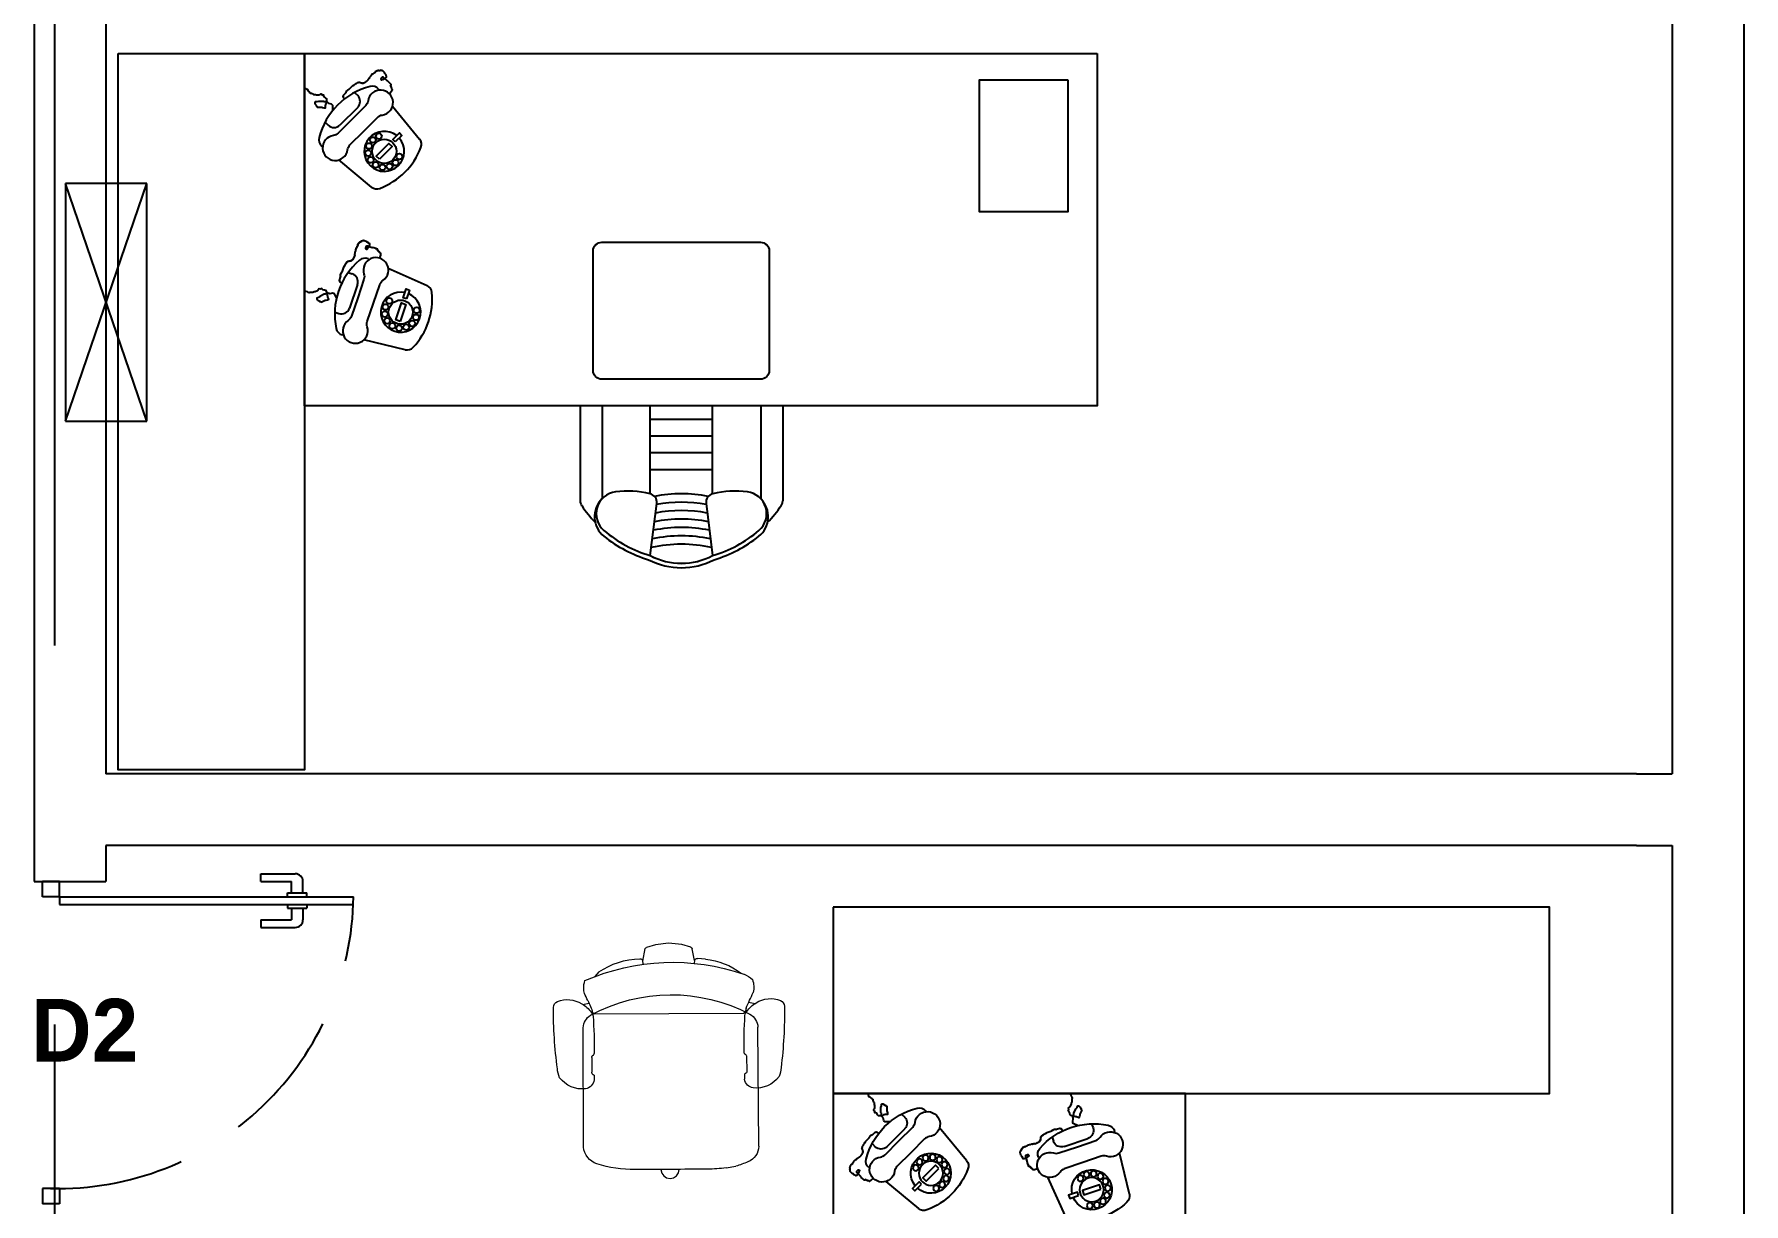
# Model space of a CAD drawing. Header units: inches. Extents: x 482566 to 494966, y -26460 to -22226.
# Drawn here: x 487793.5 to 488008.2, y -25133.8 to -24986.8 of the extents above; entities that cross this region are included whole.
import ezdxf

# ---------------------------------------------------------------- set-up
doc = ezdxf.new("R2010")
doc.units = ezdxf.units.IN
doc.header["$LTSCALE"] = 15
doc.header["$MEASUREMENT"] = 0
doc.linetypes.add('DASHED', pattern=[0.75, 0.5, -0.25])
doc.linetypes.add('TRATTEGGIATA2', pattern=[9.525, 6.35, -3.175])
doc.layers.add('A-furniture', color=50, linetype='Continuous', lineweight=9)
doc.layers.add('I-ANNO-TEXT', color=7, linetype='Continuous', lineweight=18)
for name, color, linetype in [('furniture', 4, 'Continuous'), ('GLAZING', 4, 'Continuous'), ('I-FURN', 4, 'Continuous'), ('I-WALL-IN', 3, 'Continuous'), ('SUI GAS LINE', 30, 'TRATTEGGIATA2')]:
    doc.layers.add(name, color=color, linetype=linetype)
doc.styles.add('MICRO', font='')
doc.styles.get('MICRO').set_extended_font_data('MicrogrammaSSi', bold=True)

# ---------------------------------------------------------------- blocks, each defined once
blk = doc.blocks.new('A$C6A0E07C9')
at = {"layer": 'A-furniture'}
for p, q in [((-0.2138, 0.2718), (0.1182, 0.2876)), ((-0.0121, 0.2424), (-0.025, 0.2422)), ((-0.0115, 0.2426), (-0.0121, 0.2424)), ((-0.0112, 0.2428), (-0.0115, 0.2426)), ((-0.0079, 0.2484), (-0.0112, 0.2428)), ((0.0377, 0.2515), (-0.0033, 0.2499)), ((0.0418, 0.2505), (0.045, 0.2473)), ((0.045, 0.2473), (0.0464, 0.2461)), ((0.0464, 0.2461), (0.0478, 0.2453)), ((0.0478, 0.2453), (0.0485, 0.2451)), ((0.1585, 0.2497), (0.1792, -0.1667)), ((-0.2691, 0.1773), (-0.2664, 0.2046)), ((0.3152, 0.1516), (0.3188, 0.1294)), ((0.3146, 0.1213), (0.3056, 0.1197)), ((0.3131, 0.1211), (0.3466, 0.116)), ((0.3514, 0.1128), (0.36, 0.0876)), ((0.36, 0.0876), (0.3659, 0.0513)), ((0.3659, 0.0513), (0.3636, 0.0146)), ((-0.2907, 0.0196), (-0.2893, 0.0294)), ((-0.2883, 0.01), (-0.2907, 0.0196)), ((-0.2893, 0.0294), (-0.2841, 0.0379)), ((-0.2824, 0.002), (-0.2883, 0.01)), ((-0.2841, 0.0379), (-0.2762, 0.0438)), ((-0.2739, -0.003), (-0.2824, 0.002)), ((-0.2762, 0.0438), (-0.2666, 0.0462)), ((0.3636, 0.0146), (0.3576, -0.0113)), ((-0.2641, -0.0045), (-0.2739, -0.003)), ((0.3108, -0.0224), (0.3218, -0.0234)), ((0.3197, -0.023), (0.3546, -0.0146)), ((0.3546, -0.0146), (0.3564, -0.0132)), ((0.3564, -0.0132), (0.3576, -0.0113)), ((0.0087, -0.176), (-0.0042, -0.1772)), ((0.0094, -0.1763), (0.0087, -0.176)), ((0.0097, -0.1764), (0.0094, -0.1763)), ((0.0135, -0.1816), (0.0097, -0.1764)), ((0.0591, -0.1802), (0.0183, -0.1827)), ((0.0631, -0.1788), (0.066, -0.1753)), ((0.066, -0.1753), (0.0673, -0.174)), ((0.0673, -0.174), (0.0686, -0.173)), ((0.0686, -0.173), (0.0692, -0.1728)), ((0.2962, -0.1472), (0.2839, -0.1595)), ((-0.1895, -0.2174), (0.1433, -0.1996))]:
    blk.add_line(p, q, dxfattribs=at)
for centre, radius, start, end in [((0.0274, 0.2777), 0.0792, 129.4999, 189.1152), ((0.0065, 0.2825), 0.0635, 94.0792, 117.5938), ((0.2241, -0.8917), 1.2574, 92.3594, 100.1757), ((0.1721, 0.3454), 0.0192, 28.1256, 89.2436), ((0.1209, 0.3234), 0.0749, 330.3794, 24.513), ((0.117, 0.2414), 0.0463, 34.0902, 88.4441), ((0.1077, 0.3263), 0.0879, 309.6726, 333.0223), ((0.5941, -0.0351), 0.8932, 162.1203, 164.4323), ((-0.21, 0.2233), 0.0487, 94.526, 161.0109), ((-0.0222, 0.2712), 0.0292, 192.0047, 264.4409), ((-0.0038, 0.2437), 0.00623, 84.8455, 131.3174), ((0.0374, 0.2414), 0.0101, 64.5281, 88.6391), ((0.0007, 1.5534), 1.3091, 272.0899, 276.676), ((0.1493, 0.274), 0.0211, 279.8693, 313.3434), ((-0.2488, 0.0248), 0.4712, 334.5973, 30.9732), ((0.1704, 0.2449), 0.0129, 130.1366, 158.0173), ((0.1866, 0.1808), 0.0779, 100.0525, 108.2672), ((-1.1254, 2.7931), 2.8487, 297.1157, 298.0695), ((-0.9196, -0.0126), 1.143, 14.0931, 15.0056), ((0.2336, 0.2226), 0.0597, 72.5282, 107.7011), ((0.1951, 0.2221), 0.0806, 25.5198, 45.5387), ((-0.3014, 0.0263), 0.6141, 339.6108, 22.0467), ((0.1276, 0.1249), 0.1894, 8.0925, 40.8276), ((0.1816, 0.1421), 0.4521, 175.5289, 182.0991), ((72.2191, 3.6268), 72.5738, 182.765274, 182.924882), ((0.31, 0.1288), 0.0088, 301.088, 3.1667), ((0.3467, 0.1108), 0.00513, 22.8184, 91.0076), ((0.1162, -0.0378), 0.2107, 328.6962, 1.8079), ((0.3177, -0.0315), 0.00903, 2.1237, 63.3709), ((0.0809, -0.0616), 0.3414, 182.481, 200.7553), ((-0.1856, -0.1603), 0.0572, 202.8821, 266.1169), ((0.0015, -0.2058), 0.0292, 101.2525, 173.6887), ((0.0171, -0.1766), 0.00623, 234.376, 280.848), ((0.0579, -0.1702), 0.0101, 277.0543, 301.1654), ((0.1515, -1.4793), 1.3091, 89.0174, 93.6036), ((0.138, -0.155), 0.0449, 276.7939, 330.1521), ((0.1724, -0.1915), 0.0211, 52.3501, 85.8241), ((0.197, -0.1553), 0.0211, 212.6602, 229.0352), ((0.1633, -0.2919), 0.1223, 63.0548, 80.6357), ((0.1362, -0.2476), 0.0879, 32.6712, 56.0209), ((-0.9196, -0.0126), 1.143, 350.6964, 351.6126), ((0.3239, 0.0551), 0.2601, 246.1539, 250.8174), ((0.249, -0.1528), 0.0392, 254.2998, 275.9911), ((0.2537, -0.1401), 0.0518, 269.3553, 293.3788), ((0.0516, -0.2073), 0.0792, 176.5782, 236.1936), ((0.1491, -0.2435), 0.0749, 341.1805, 35.314), ((0.0312, -0.2142), 0.0635, 248.0997, 271.6142), ((0.1312, 0.9758), 1.2574, 265.5178, 273.334), ((0.2022, -0.2604), 0.0192, 276.4498, 337.5679)]:
    blk.add_arc(centre, radius, start, end, dxfattribs=at)
blk = doc.blocks.new('glass doors- 900')
for p, q in [((387080.9, -15045.5), (387080.9, -14224.6)), ((387102.3, -15045.5), (387102.3, -14226.3)), ((387070.1, -14365.5), (387038, -14365.5)), ((387080.9, -14354.8), (387070.1, -14354.8)), ((387070.1, -14408.4), (387070.1, -14354.8)), ((387102.3, -14354.8), (387113, -14354.8)), ((387113, -14408.4), (387113, -14354.8)), ((387113, -14365.5), (387145.1, -14365.5)), ((387016.6, -14483.4), (387016.6, -14387)), ((387038, -14483.4), (387038, -14397.7)), ((387070.1, -14397.7), (387038, -14397.7)), ((387080.9, -14408.4), (387070.1, -14408.4)), ((387102.3, -14408.4), (387113, -14408.4)), ((387113, -14397.7), (387145.1, -14397.7)), ((387145.1, -14483.4), (387145.1, -14397.7)), ((387166.6, -14483.4), (387166.6, -14387)), ((387038, -14483.4), (387016.6, -14483.4)), ((387145.1, -14483.4), (387166.6, -14483.4)), ((387038, -15045.5), (387038, -15092.6)), ((387080.9, -15045.5), (387038, -15045.5)), ((387080.9, -15045.5), (387080.9, -15092.6)), ((387080.9, -15045.5), (387080.9, -15092.6)), ((387080.9, -15045.5), (387102.3, -15045.5)), ((387895.1, -15045.5), (387895.1, -15092.6)), ((387895.1, -15045.5), (387895.1, -15092.6)), ((387895.1, -15045.5), (387895.1, -15045.5)), ((387895.1, -15045.5), (387938, -15045.5)), ((387938, -15045.5), (387938, -15092.6)), ((387080.9, -15092.6), (387038, -15092.6)), ((387895.1, -15092.6), (387938, -15092.6))]:
    blk.add_line(p, q)
at = {"linetype": 'DASHED', "ltscale": 50}
blk.add_arc((387070.1, -15049.8), 825.3, 358.6028, 89.255, dxfattribs=at)
for centre, start, end in [((387038, -14387), 90, 180), ((387145.1, -14387), 0, 90)]:
    blk.add_arc(centre, 21.4, start, end)
blk = doc.blocks.new('A$C129F564C')
at = {"layer": 'furniture'}
for p, q in [((0.8878, 1.0214), (0.8732, 1.1399)), ((1.0145, 1.1399), (0.9998, 1.0214)), ((0.7138, 0.8), (0.7138, 1.0154)), ((0.7638, 0.8), (0.7638, 1.0108)), ((1.1238, 0.8), (1.1238, 1.0108)), ((1.1738, 0.8), (1.1738, 1.0154)), ((0.8732, 0.9997), (0.8732, 0.8)), ((1.0145, 0.9997), (1.0145, 0.8)), ((1.0145, 0.9444), (0.8732, 0.9444)), ((1.0145, 0.9063), (0.8732, 0.9063)), ((1.0145, 0.8683), (0.8732, 0.8683)), ((1.0145, 0.8303), (0.8732, 0.8303)), ((1.5709, 0.6727), (1.6649, 0.6505)), ((1.711, 0.6397), (1.7134, 0.6391)), ((1.7309, 0.5871), (1.7217, 0.5902)), ((1.6793, 0.5244), (1.6976, 0.5784)), ((1.6094, 0.4871), (1.5213, 0.5268)), ((1.6548, 0.4666), (1.6526, 0.4676)), ((1.7004, 0.4972), (1.6911, 0.5003)), ((1.6472, 0.3032), (1.7218, 0.2417)), ((1.5997, 0.1197), (1.5383, 0.1942)), ((1.7583, 0.2116), (1.7602, 0.2101)), ((1.6789, 0.1223), (1.7192, 0.1626)), ((1.753, 0.1557), (1.7461, 0.1626)), ((1.6314, 0.0812), (1.6298, 0.0831)), ((1.6858, 0.0885), (1.6789, 0.0954))]:
    blk.add_line(p, q, dxfattribs=at)
for points in [[(1.1198, 1.083, 0.106121), (1.0145, 1.1399, 0.249834), (0.8732, 1.1399, 0.106121), (0.7678, 1.083)], [(0.7481, 1.0644, 0.042822), (0.7173, 1.0266)], [(1.1703, 1.0266, 0.042822), (1.1396, 1.0644, 0.249834)]]:
    blk.add_lwpolyline(points, format="xyb", dxfattribs=at)
for points in [[(0, 0), (0, 0.8), (1.8, 0.8), (1.8, 0)], [(1.5827, 0.6082), (1.5925, 0.6049), (1.5794, 0.5664), (1.5697, 0.5697)], [(1.5679, 0.5572), (1.5753, 0.5546), (1.5686, 0.5347), (1.5611, 0.5372)], [(0.0667, 0.0598), (0.0667, 0.3598), (0.2667, 0.3598), (0.2667, 0.0598)], [(1.6293, 0.2401), (1.6367, 0.2328), (1.6079, 0.2041), (1.6006, 0.2114)], [(1.5935, 0.2009), (1.5991, 0.1953), (1.5841, 0.1804), (1.5785, 0.186)]]:
    blk.add_lwpolyline(points, close=True, dxfattribs=at)
for points in [[(1.1244, 0.4285), (0.7644, 0.4285, -0.414214), (0.7444, 0.4485), (0.7444, 0.7195, -0.414214), (0.7644, 0.7395), (1.1244, 0.7395, -0.414214), (1.1444, 0.7195), (1.1444, 0.4485, -0.414214)], [(1.6572, 0.6088), (1.6429, 0.5668), (1.6287, 0.5249, -0.162278), (1.6214, 0.5153, 2), (1.6646, 0.5007, -0.162278), (1.6647, 0.5127), (1.6789, 0.5546), (1.6932, 0.5965, -0.162278), (1.7004, 0.6061, 2), (1.6573, 0.6208, -0.162278)], [(1.6964, 0.2077), (1.6651, 0.1764), (1.6338, 0.1451, -0.162278), (1.623, 0.1397, 2), (1.6553, 0.1075, -0.162278), (1.6606, 0.1182), (1.6919, 0.1495), (1.7233, 0.1808, -0.162278), (1.734, 0.1862, 2), (1.7018, 0.2185, -0.162278)]]:
    blk.add_lwpolyline(points, format="xyb", close=True, dxfattribs=at)
for points in [[(1.7267, 0.5549), (1.7314, 0.5454), (1.7339, 0.5446), (1.736, 0.5445), (1.7419, 0.5454), (1.744, 0.5453), (1.7457, 0.5441), (1.7474, 0.5449), (1.7495, 0.5449), (1.7528, 0.5466), (1.7549, 0.5465), (1.765, 0.5515), (1.768, 0.554), (1.7714, 0.5557), (1.7714, 0.5578), (1.7705, 0.5595), (1.7689, 0.5607), (1.7664, 0.5616), (1.7655, 0.5633), (1.7634, 0.5633), (1.7618, 0.5646), (1.7525, 0.56), (1.7504, 0.56), (1.7474, 0.5596), (1.7441, 0.5579), (1.7466, 0.5529), (1.7466, 0.5508), (1.7474, 0.5491), (1.7474, 0.547), (1.7474, 0.5449), (1.7507, 0.5382), (1.7532, 0.5373), (1.7553, 0.5373), (1.7578, 0.5364), (1.7595, 0.5352), (1.7603, 0.5335), (1.7637, 0.5352), (1.7662, 0.5343), (1.7679, 0.5351), (1.7691, 0.5368), (1.7704, 0.5385), (1.7755, 0.541), (1.7776, 0.541), (1.7809, 0.5426), (1.783, 0.5426), (1.7851, 0.5426), (1.7872, 0.5426), (1.7889, 0.5434), (1.7914, 0.5426), (1.7931, 0.5413), (1.7956, 0.5404), (1.799, 0.5379), (1.8, 0.5384)], [(1.6284, 0.4648), (1.6282, 0.4642), (1.6285, 0.4641), (1.6263, 0.4576), (1.6266, 0.4575), (1.6262, 0.4561), (1.6265, 0.456), (1.6262, 0.4551), (1.6265, 0.4549), (1.6262, 0.454), (1.6281, 0.4533), (1.6279, 0.4526), (1.6295, 0.4521), (1.6291, 0.4508), (1.6307, 0.4502), (1.6305, 0.4496), (1.6321, 0.449), (1.6319, 0.4484), (1.6329, 0.448), (1.6328, 0.4477), (1.6341, 0.4472), (1.6335, 0.4456), (1.6345, 0.4453), (1.6342, 0.4443), (1.6381, 0.443), (1.638, 0.4426), (1.6422, 0.4412), (1.6424, 0.4415), (1.6459, 0.4403), (1.6462, 0.441), (1.6566, 0.4374), (1.6567, 0.4377), (1.6581, 0.4373), (1.6583, 0.4379), (1.6593, 0.4376), (1.6596, 0.4386), (1.6599, 0.4385), (1.6609, 0.4414), (1.6606, 0.4415), (1.661, 0.4428), (1.6597, 0.4433), (1.6599, 0.4439), (1.659, 0.4443), (1.6591, 0.4446), (1.6581, 0.4449), (1.6575, 0.4433), (1.6569, 0.4435), (1.6563, 0.4419), (1.6557, 0.4421), (1.6553, 0.4411), (1.655, 0.4412), (1.6546, 0.4399), (1.6539, 0.4401), (1.6536, 0.4392), (1.6533, 0.4393), (1.6529, 0.4383), (1.6526, 0.4384), (1.6512, 0.4342), (1.6515, 0.434), (1.6511, 0.4331), (1.6518, 0.4328), (1.6515, 0.4319), (1.6534, 0.4312), (1.6532, 0.4305), (1.6555, 0.4298), (1.6553, 0.4291), (1.6585, 0.428), (1.6584, 0.4277), (1.6597, 0.4272), (1.6595, 0.4266), (1.6657, 0.4245), (1.666, 0.4251), (1.6673, 0.4247), (1.6676, 0.4256), (1.6689, 0.4252), (1.6692, 0.4262), (1.6705, 0.4257), (1.6712, 0.4277), (1.6722, 0.4274), (1.6725, 0.4284), (1.6742, 0.4278), (1.6747, 0.4294), (1.6754, 0.4292), (1.6758, 0.4305), (1.6765, 0.4303), (1.6768, 0.4313), (1.6775, 0.4311), (1.6782, 0.4333), (1.6786, 0.4332), (1.679, 0.4345), (1.6784, 0.4348), (1.679, 0.4367), (1.6793, 0.4366), (1.6798, 0.4379), (1.6804, 0.4377), (1.6818, 0.4416), (1.6824, 0.4414), (1.6839, 0.4457), (1.6835, 0.4458), (1.6842, 0.4477), (1.6839, 0.4478), (1.6851, 0.4514), (1.6848, 0.4516), (1.6852, 0.4529), (1.6849, 0.453), (1.6859, 0.4559), (1.6856, 0.456), (1.6859, 0.457), (1.6856, 0.4571), (1.6859, 0.4581), (1.6856, 0.4582), (1.6873, 0.4631), (1.6876, 0.463), (1.688, 0.4643), (1.6884, 0.4642), (1.689, 0.4662), (1.6893, 0.4661), (1.69, 0.468), (1.6907, 0.4678), (1.6911, 0.4691), (1.6914, 0.469), (1.6919, 0.4703), (1.6935, 0.4698), (1.6942, 0.4717), (1.6961, 0.4711), (1.6964, 0.4717), (1.6974, 0.4714), (1.6975, 0.4717), (1.6984, 0.4714), (1.6987, 0.472), (1.7, 0.4716), (1.7001, 0.4719), (1.7014, 0.4715), (1.702, 0.4731), (1.7026, 0.4729), (1.7029, 0.4739), (1.7039, 0.4735), (1.7043, 0.4745), (1.7046, 0.4744), (1.7051, 0.476), (1.7055, 0.4759), (1.7061, 0.4779), (1.7065, 0.4778), (1.7068, 0.4787), (1.7071, 0.4786), (1.7079, 0.4809), (1.7082, 0.4808), (1.7086, 0.4818), (1.7089, 0.4817), (1.7097, 0.484), (1.71, 0.4839), (1.7104, 0.4852), (1.7111, 0.485), (1.7151, 0.4967), (1.7154, 0.4966), (1.7157, 0.4976), (1.7161, 0.4975), (1.7167, 0.4995), (1.7171, 0.4993), (1.7175, 0.5007), (1.7178, 0.5005), (1.7186, 0.5028), (1.718, 0.5031), (1.7183, 0.504), (1.718, 0.5041), (1.7184, 0.5055), (1.7181, 0.5056), (1.7188, 0.5075), (1.7184, 0.5076), (1.721, 0.5152), (1.72, 0.5155), (1.7203, 0.5165), (1.72, 0.5166), (1.7203, 0.5176), (1.7184, 0.5182), (1.7186, 0.5189), (1.7157, 0.5199), (1.7158, 0.5202), (1.7145, 0.5207)], [(1.735, 0.1287), (1.735, 0.1181), (1.7368, 0.1162), (1.7387, 0.1153), (1.7443, 0.1134), (1.7462, 0.1124), (1.7472, 0.1106), (1.749, 0.1106), (1.7509, 0.1096), (1.7547, 0.1096), (1.7566, 0.1087), (1.7678, 0.1087), (1.7716, 0.1096), (1.7753, 0.1096), (1.7763, 0.1115), (1.7763, 0.1134), (1.7753, 0.1153), (1.7735, 0.1171), (1.7735, 0.119), (1.7716, 0.12), (1.7706, 0.1218), (1.7603, 0.1218), (1.7584, 0.1228), (1.7556, 0.1237), (1.7519, 0.1237), (1.7519, 0.1181), (1.7509, 0.1162), (1.7509, 0.1143), (1.75, 0.1124), (1.749, 0.1106), (1.749, 0.1031), (1.7509, 0.1012), (1.7528, 0.1002), (1.7547, 0.0984), (1.7556, 0.0965), (1.7556, 0.0946), (1.7594, 0.0946), (1.7613, 0.0927), (1.7631, 0.0927), (1.765, 0.0937), (1.7669, 0.0946), (1.7725, 0.0946), (1.7744, 0.0937), (1.7782, 0.0937), (1.78, 0.0927), (1.7819, 0.0918), (1.7838, 0.0909), (1.7857, 0.0909), (1.7875, 0.089), (1.7885, 0.0871), (1.7904, 0.0852), (1.7922, 0.0815), (1.7941, 0.0815), (1.796, 0.0805), (1.8, 0.0805)], [(1.6069, 0.0913), (1.6065, 0.0909), (1.6067, 0.0906), (1.6018, 0.0857), (1.6021, 0.0855), (1.6011, 0.0845), (1.6013, 0.0843), (1.6006, 0.0835), (1.6009, 0.0833), (1.6001, 0.0826), (1.6016, 0.0811), (1.6011, 0.0806), (1.6023, 0.0794), (1.6013, 0.0784), (1.6026, 0.0772), (1.6021, 0.0767), (1.6033, 0.0755), (1.6028, 0.075), (1.6035, 0.0743), (1.6033, 0.074), (1.6043, 0.073), (1.6031, 0.0718), (1.6038, 0.0711), (1.6031, 0.0704), (1.606, 0.0674), (1.6057, 0.0672), (1.6089, 0.064), (1.6092, 0.0643), (1.6118, 0.0616), (1.6123, 0.0621), (1.6201, 0.0542), (1.6204, 0.0545), (1.6214, 0.0535), (1.6219, 0.054), (1.6226, 0.0533), (1.6233, 0.054), (1.6236, 0.0538), (1.6258, 0.056), (1.6255, 0.0562), (1.6265, 0.0572), (1.6255, 0.0582), (1.626, 0.0586), (1.6253, 0.0594), (1.6255, 0.0596), (1.6248, 0.0604), (1.6236, 0.0591), (1.6231, 0.0596), (1.6219, 0.0584), (1.6214, 0.0589), (1.6206, 0.0582), (1.6204, 0.0584), (1.6194, 0.0574), (1.6189, 0.0579), (1.6182, 0.0572), (1.6179, 0.0574), (1.6172, 0.0567), (1.617, 0.0569), (1.6138, 0.0538), (1.614, 0.0535), (1.6133, 0.0528), (1.6138, 0.0523), (1.6131, 0.0516), (1.6145, 0.0501), (1.614, 0.0496), (1.6157, 0.0479), (1.6153, 0.0474), (1.6177, 0.045), (1.6175, 0.0447), (1.6184, 0.0437), (1.6179, 0.0432), (1.6226, 0.0386), (1.6231, 0.0391), (1.624, 0.0381), (1.6248, 0.0389), (1.6258, 0.0379), (1.6265, 0.0386), (1.6275, 0.0376), (1.6289, 0.0391), (1.6297, 0.0384), (1.6304, 0.0391), (1.6316, 0.0379), (1.6328, 0.0391), (1.6333, 0.0386), (1.6343, 0.0396), (1.6348, 0.0391), (1.6355, 0.0398), (1.636, 0.0393), (1.6377, 0.0411), (1.638, 0.0408), (1.6389, 0.0418), (1.6385, 0.0423), (1.6399, 0.0437), (1.6402, 0.0435), (1.6411, 0.0445), (1.6416, 0.044), (1.6446, 0.0469), (1.6451, 0.0464), (1.6482, 0.0496), (1.648, 0.0499), (1.6495, 0.0513), (1.6492, 0.0516), (1.6519, 0.0543), (1.6517, 0.0545), (1.6526, 0.0555), (1.6524, 0.0557), (1.6546, 0.0579), (1.6543, 0.0582), (1.6551, 0.0589), (1.6548, 0.0591), (1.6556, 0.0599), (1.6553, 0.0601), (1.659, 0.0638), (1.6592, 0.0635), (1.6602, 0.0645), (1.6605, 0.0643), (1.6619, 0.0657), (1.6622, 0.0655), (1.6636, 0.067), (1.6641, 0.0665), (1.6651, 0.0674), (1.6653, 0.0672), (1.6663, 0.0682), (1.6675, 0.067), (1.669, 0.0684), (1.6705, 0.067), (1.671, 0.0674), (1.6717, 0.0667), (1.6719, 0.067), (1.6727, 0.0662), (1.6732, 0.0667), (1.6741, 0.0657), (1.6744, 0.066), (1.6754, 0.065), (1.6766, 0.0662), (1.6771, 0.0657), (1.6778, 0.0665), (1.6785, 0.0657), (1.6793, 0.0665), (1.6795, 0.0662), (1.6807, 0.0675), (1.681, 0.0672), (1.6824, 0.0687), (1.6827, 0.0684), (1.6834, 0.0692), (1.6837, 0.0689), (1.6854, 0.0706), (1.6856, 0.0704), (1.6863, 0.0711), (1.6866, 0.0709), (1.6883, 0.0726), (1.6885, 0.0723), (1.6895, 0.0733), (1.69, 0.0728), (1.6988, 0.0816), (1.6991, 0.0814), (1.6998, 0.0821), (1.7, 0.0819), (1.7015, 0.0833), (1.7017, 0.0831), (1.7027, 0.0841), (1.703, 0.0838), (1.7047, 0.0855), (1.7042, 0.086), (1.7049, 0.0868), (1.7047, 0.087), (1.7056, 0.088), (1.7054, 0.0882), (1.7069, 0.0897), (1.7066, 0.0899), (1.7122, 0.0956), (1.7115, 0.0963), (1.7122, 0.097), (1.712, 0.0973), (1.7127, 0.098), (1.7113, 0.0995), (1.7118, 0.0999), (1.7096, 0.1021), (1.7098, 0.1024), (1.7088, 0.1033)]]:
    blk.add_lwpolyline(points, dxfattribs=at)
for centre, radius in [((1.5687, 0.6216), 0.00669), ((1.5848, 0.6236), 0.00669), ((1.6002, 0.6184), 0.00669), ((1.5449, 0.5829), 0.00669), ((1.5465, 0.599), 0.00669), ((1.555, 0.6129), 0.00669), ((1.5811, 0.5873), 0.0275), ((1.6118, 0.607), 0.00669), ((1.6173, 0.5917), 0.00669), ((1.6071, 0.5617), 0.00669), ((1.6156, 0.5756), 0.00669), ((1.5842, 0.2341), 0.00669), ((1.5928, 0.2479), 0.00669), ((1.6186, 0.2221), 0.0275), ((1.6066, 0.2565), 0.00669), ((1.6227, 0.2584), 0.00669), ((1.638, 0.253), 0.00669), ((1.6495, 0.2415), 0.00669), ((1.6307, 0.1877), 0.00669), ((1.6444, 0.1963), 0.00669), ((1.6531, 0.21), 0.00669), ((1.6549, 0.2262), 0.00669)]:
    blk.add_circle(centre, radius, dxfattribs=at)
for centre, radius, start, end in [((0.9438, 1.0074), 0.1602, 62.317, 117.683), ((0.9531, 0.8661), 0.2953, 106.4736, 128.8568), ((0.9438, 1.0074), 0.1502, 61.9455, 118.0545), ((0.9345, 0.8661), 0.2953, 51.1432, 73.5264), ((0.8036, 1.0516), 0.057, 128.8568, 224.8513), ((0.9438, 1.4287), 0.3145, 257.44, 282.56), ((0.9438, 1.4096), 0.3145, 257.8911, 282.1089), ((1.084, 1.0516), 0.057, 315.1487, 51.1432), ((0.8003, 1.045), 0.05, 130.5056, 262.9259), ((0.9438, 1.3905), 0.3145, 258.341, 281.659), ((0.9438, 1.3715), 0.3145, 258.7898, 281.2102), ((1.0873, 1.045), 0.05, 277.0741, 49.4944), ((0.7338, 1.0154), 0.02, 145.756, 180), ((0.8679, 1.019), 0.02, 283.1474, 7.0328), ((0.9438, 1.3524), 0.3145, 259.2374, 280.7626), ((0.9438, 1.3333), 0.3145, 259.6838, 280.3162), ((1.0197, 1.019), 0.02, 172.9672, 256.8526), ((1.1538, 1.0154), 0.02, 0, 34.244), ((0.8217, 1.2171), 0.2235, 262.9259, 283.1474), ((0.9438, 1.3142), 0.3145, 258.8202, 281.1798), ((1.066, 1.2171), 0.2235, 256.8526, 277.0741), ((1.671, 0.5573), 0.1615, 137.169, 185.299), ((1.5665, 0.6542), 0.019, 76.7496, 137.169), ((1.5811, 0.5873), 0.0455, 257.6369, 247.6634), ((1.5695, 0.5918), 0.1615, 310.8008, 11.6672), ((1.7091, 0.6206), 0.019, 11.6672, 76.7496), ((1.7156, 0.5722), 0.019, 71.234, 161.234), ((1.5291, 0.5441), 0.019, 185.299, 245.7184), ((1.6973, 0.5183), 0.019, 161.234, 251.234), ((1.6626, 0.4839), 0.019, 245.7184, 310.8008), ((1.6861, 0.1554), 0.1615, 110.935, 159.065), ((1.6351, 0.2885), 0.019, 50.5156, 110.935), ((1.6186, 0.2221), 0.0455, 231.4029, 221.4294), ((1.553, 0.2063), 0.019, 159.065, 219.4844), ((1.7481, 0.1954), 0.019, 345.4332, 50.5156), ((1.6102, 0.2312), 0.1615, 284.5668, 345.4332), ((1.7326, 0.1491), 0.019, 45, 135), ((1.6923, 0.1088), 0.019, 135, 225), ((1.6461, 0.0933), 0.019, 219.4844, 284.5668)]:
    blk.add_arc(centre, radius, start, end, dxfattribs=at)

msp = doc.modelspace()

# ---------------------------------------------------------------- linework, layer by layer
at = {"ltscale": 3}
for p, q in [((487807.61, -25005.57), (487797.39, -25005.57)), ((487797.39, -25005.57), (487797.39, -25035.43)), ((487807.61, -25035.43), (487797.39, -25005.57)), ((487797.39, -25005.57), (487797.39, -25035.43)), ((487797.39, -25035.43), (487807.61, -25005.57)), ((487807.61, -25035.43), (487807.61, -25005.57)), ((487797.39, -25035.43), (487807.61, -25035.43))]:
    msp.add_line(p, q, dxfattribs=at)
at = {"layer": 'I-FURN'}
for points, elevation in [([(487804, -24989.25), (487827.4, -24989.25), (487827.4, -25079.25), (487804, -25079.25)], 6.93), ([(487893.82, -25096.49), (487893.82, -25119.89), (487983.82, -25119.89), (487983.82, -25096.49)], -26.82)]:
    msp.add_lwpolyline(points, close=True, dxfattribs=dict(at, elevation=elevation))
at = {"layer": 'I-WALL-IN'}
for p, q in [((488008.24, -23928.78, 6.93), (488008.24, -25284.97, 6.93)), ((487999.24, -24893.47, 6.93), (487999.24, -25079.76, 6.93)), ((487994.74, -25079.76, 56.5), (487999.24, -25079.76, 56.5)), ((487994.74, -25088.76, 56.5), (487999.24, -25088.76, 56.5)), ((487999.24, -25088.76, 6.93), (487999.24, -25275.97, 6.93)), ((487793.45, -25093.26, 6.93), (487797.95, -25093.26, 6.93)), ((487797.95, -25093.26, 6.93), (487802.45, -25093.26, 56.5))]:
    msp.add_line(p, q, dxfattribs=at)
at = {"layer": 'I-WALL-IN', "elevation": 56.5}
for points in [[(487793.45, -24982.55), (487793.45, -25093.26)], [(487802.45, -24982.55), (487802.45, -25079.76)], [(487994.74, -25079.76), (487802.45, -25079.76)], [(487994.74, -25088.76), (487802.45, -25088.76)], [(487802.45, -25088.76), (487802.45, -25093.26)]]:
    msp.add_lwpolyline(points, dxfattribs=at)
at = {"layer": 'SUI GAS LINE'}
msp.add_line((487796, -23682.5), (487796, -25231.5), dxfattribs=at)

# ---------------------------------------------------------------- block references
at = {"layer": 'A-furniture', "xscale": -45.00000000000906, "yscale": 45, "zscale": 45.00000000000001, "rotation": 273.1434728385179}
msp.add_blockref('A$C6A0E07C9', (487871.75, -25117.58, -26.82), dxfattribs=at)
at = {"layer": 'furniture', "yscale": 55.33161534353492, "zscale": 55.33161534353492}
for p, xscale, rotation in [((487926.99, -24989.25, 37.53), 55.33161534353492, 180), ((487893.82, -25219.48, -24.93), -55.33161534353492, 270)]:
    msp.add_blockref('A$C129F564C', p, dxfattribs=dict(at, xscale=xscale, rotation=rotation))
at = {"layer": 'GLAZING', "xscale": 0.04499999998952262, "yscale": 0.04499999998952262, "zscale": 0.04499999998952262, "rotation": 270}
msp.add_blockref('glass doors- 900', (488473.67, -7676.55, 6.93), dxfattribs=at)

# ---------------------------------------------------------------- texts
at = {"layer": 'I-ANNO-TEXT', "insert": (487793.07, -25108.01, 6.93), "char_height": 7.875, "attachment_point": 1, "style": 'MICRO'}
msp.add_mtext_dynamic_manual_height_columns('{\\fBahnschrift Light|b1|i0|c0|p34;D2}', width=7.4099, gutter_width=1.5, heights=[0], dxfattribs=at)

doc.saveas('drawing.dxf')
